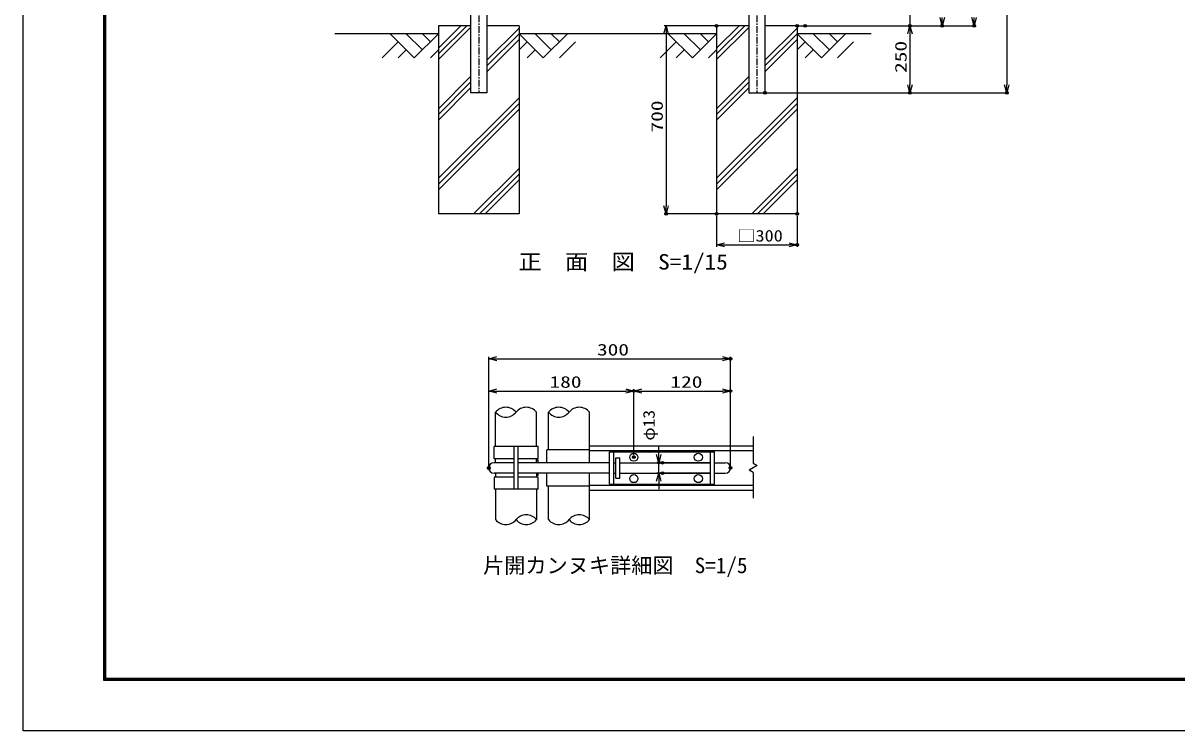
# Model space of a CAD drawing. Units: millimetres, scale not verified, with parts at other scales. Extents: x -4455 to 4455, y -3150 to 3150.
# Drawn here: x -4455 to -160, y -3150 to -516 of the extents above; entities that cross this region are included whole.
import ezdxf
from ezdxf.enums import TextEntityAlignment as Align

# ---------------------------------------------------------------- set-up
doc = ezdxf.new("R2010")
doc.units = ezdxf.units.MM
doc.header["$LTSCALE"] = 20
doc.header["$PDMODE"] = 32
doc.header["$PDSIZE"] = 10
doc.linetypes.add('USER1', pattern=[2, 1.25, -0.25, 0.25, -0.25])
for name, color, linetype, lineweight in [('0-0_1', 7, 'Continuous', 25), ('0-1_0', 7, 'Continuous', 25), ('0-4_EXTCNT-LMEC0', 1, 'Continuous', 25)]:
    doc.layers.add(name, color=color, linetype=linetype, lineweight=lineweight)
doc.layers.add('0-2_DEFPOINTS', color=7, linetype='Continuous')
doc.styles.add('ＭＳ ゴシック', font='')
doc.styles.get('ＭＳ ゴシック').set_extended_font_data('MS Gothic')

# ---------------------------------------------------------------- blocks, each defined once
blk = doc.blocks.new('_Open30')
at = {"layer": '0-1_0', "color": 1}
blk.add_line((0, 0), (-20, 0), dxfattribs=at)
blk.add_lwpolyline([(-20, 5.36), (0, 0), (-20, -5.36)], dxfattribs=at)

msp = doc.modelspace()

# ---------------------------------------------------------------- linework, layer by layer
at = {"layer": '0-0_1', "color": 3, "linetype": 'USER1'}
for p, q in [((-2758.85, 1112.32), (-2758.85, -776.15)), ((-1723.85, 1112.32), (-1723.85, -773.8))]:
    msp.add_line(p, q, dxfattribs=at)
at = {"layer": '0-0_1'}
for p, q in [((-2728.6, -118.15), (-2728.6, -776.15)), ((-1754.1, -370.4), (-1754.1, -776.15)), ((-2789.1, -478.15), (-2789.1, -776.15)), ((-1693.6, -478.15), (-1693.6, -776.15)), ((-2908.85, -556.15), (-3294.06, -556.15)), ((-2908.85, -526.15), (-2908.85, -1226.15)), ((-2789.1, -526.15), (-2908.85, -526.15)), ((-2608.85, -526.15), (-2728.6, -526.15)), ((-2608.85, -526.15), (-2608.85, -1226.15)), ((-1873.85, -556.15), (-2608.85, -556.15)), ((-1873.85, -526.15), (-1873.85, -1226.15)), ((-1754.1, -526.15), (-1873.85, -526.15)), ((-1573.85, -526.15), (-1693.6, -526.15)), ((-1573.85, -526.15), (-1573.85, -1226.15)), ((-1298.85, -556.15), (-1573.85, -556.15)), ((-2728.6, -776.15), (-2789.1, -776.15)), ((-1754.1, -776.15), (-1693.6, -776.15)), ((-2608.85, -1226.15), (-2908.85, -1226.15)), ((-1573.85, -1226.15), (-1873.85, -1226.15)), ((-2696.23, -2092.04), (-2696.23, -1964.23)), ((-2543.83, -2092.04), (-2543.83, -1964.23)), ((-2499.13, -2104.04), (-2499.13, -1964.23)), ((-2346.73, -2152.04), (-2346.73, -1964.23)), ((-2537.83, -2092.04), (-2702.23, -2092.04)), ((-2702.23, -2137.04), (-2702.23, -2092.04)), ((-2627.53, -2251.04), (-2627.53, -2092.04)), ((-2612.53, -2251.04), (-2612.53, -2092.04)), ((-2537.83, -2137.04), (-2537.83, -2092.04)), ((-2346.73, -2104.04), (-2505.13, -2104.04)), ((-2505.13, -2152.04), (-2505.13, -2104.04)), ((-2346.73, -2089.04), (-1737.61, -2089.04)), ((-2627.53, -2137.04), (-2702.23, -2137.04)), ((-2696.23, -2152.04), (-2696.23, -2137.04)), ((-2537.83, -2137.04), (-2612.53, -2137.04)), ((-2543.83, -2152.04), (-2543.83, -2137.04)), ((-2537.83, -2143.04), (-2543.83, -2143.04)), ((-2537.83, -2152.04), (-2537.83, -2143.04)), ((-2346.73, -2107.04), (-1737.61, -2107.04)), ((-2271.73, -2111.54), (-1881.73, -2111.54)), ((-2271.73, -2231.54), (-2271.73, -2111.54)), ((-2256.73, -2231.54), (-2256.73, -2111.54)), ((-2249.23, -2134.04), (-2234.23, -2134.04)), ((-2249.23, -2209.04), (-2249.23, -2134.04)), ((-2234.23, -2209.04), (-2234.23, -2134.04)), ((-1896.73, -2231.54), (-1896.73, -2111.54)), ((-1881.73, -2231.54), (-1881.73, -2111.54)), ((-2627.53, -2152.04), (-2702.23, -2152.04)), ((-2271.73, -2152.04), (-2612.53, -2152.04)), ((-2256.73, -2152.04), (-2249.23, -2152.04)), ((-2234.23, -2152.04), (-1896.73, -2152.04)), ((-1896.73, -2152.04), (-2096.61, -2152.04)), ((-1881.73, -2152.04), (-1841.23, -2152.04)), ((-2627.53, -2191.04), (-2702.23, -2191.04)), ((-2702.23, -2206.04), (-2702.23, -2251.04)), ((-2627.53, -2206.04), (-2702.23, -2206.04)), ((-2696.23, -2191.04), (-2696.23, -2206.04)), ((-2271.73, -2191.04), (-2612.53, -2191.04)), ((-2537.83, -2206.04), (-2612.53, -2206.04)), ((-2543.83, -2191.04), (-2543.83, -2206.04)), ((-2537.83, -2200.04), (-2543.83, -2200.04)), ((-2537.83, -2200.04), (-2537.83, -2191.04)), ((-2537.83, -2251.04), (-2537.83, -2206.04)), ((-2505.13, -2239.04), (-2505.13, -2191.04)), ((-2346.73, -2363.86), (-2346.73, -2191.04)), ((-2271.73, -2231.54), (-1881.73, -2231.54)), ((-2256.73, -2191.04), (-2249.23, -2191.04)), ((-2249.23, -2209.04), (-2234.23, -2209.04)), ((-2234.23, -2191.04), (-1896.73, -2191.04)), ((-1896.73, -2191.04), (-2096.61, -2191.04)), ((-1881.73, -2191.04), (-1841.23, -2191.04)), ((-2537.83, -2251.04), (-2702.23, -2251.04)), ((-2696.23, -2251.04), (-2696.23, -2363.86)), ((-2543.83, -2251.04), (-2543.83, -2363.86)), ((-2346.73, -2239.04), (-2505.13, -2239.04)), ((-2499.13, -2363.86), (-2499.13, -2239.04)), ((-2346.73, -2236.04), (-1737.61, -2236.04)), ((-2346.73, -2254.04), (-1737.61, -2254.04))]:
    msp.add_line(p, q, dxfattribs=at)
at = {"layer": '0-0_1', "color": 4}
for p, q in [((-3088.85, -556.15), (-2998.85, -646.15)), ((-3028.85, -556.15), (-2968.85, -616.15)), ((-2908.85, -556.15), (-2998.85, -646.15)), ((-2968.85, -556.15), (-2938.85, -586.15)), ((-2608.85, -556.15), (-2518.85, -646.15)), ((-2548.85, -556.15), (-2488.85, -616.15)), ((-2428.85, -556.15), (-2518.85, -646.15)), ((-2488.85, -556.15), (-2458.85, -586.15)), ((-2053.85, -556.15), (-1963.85, -646.15)), ((-1993.85, -556.15), (-1933.85, -616.15)), ((-1873.85, -556.15), (-1963.85, -646.15)), ((-1933.85, -556.15), (-1903.85, -586.15)), ((-1573.85, -556.15), (-1483.85, -646.15)), ((-1513.85, -556.15), (-1453.85, -616.15)), ((-1393.85, -556.15), (-1483.85, -646.15)), ((-1453.85, -556.15), (-1423.85, -586.15)), ((-3058.85, -586.15), (-3118.85, -646.15)), ((-2578.85, -586.15), (-2608.85, -616.15)), ((-2398.85, -586.15), (-2458.85, -646.15)), ((-2023.85, -586.15), (-2083.85, -646.15)), ((-1543.85, -586.15), (-1573.85, -616.15)), ((-1363.85, -586.15), (-1423.85, -646.15)), ((-3028.85, -616.15), (-3058.85, -646.15)), ((-2908.85, -616.15), (-2938.85, -646.15)), ((-2548.85, -616.15), (-2578.85, -646.15)), ((-1993.85, -616.15), (-2023.85, -646.15)), ((-1873.85, -616.15), (-1903.85, -646.15)), ((-1513.85, -616.15), (-1543.85, -646.15))]:
    msp.add_line(p, q, dxfattribs=at)
at = {"layer": '0-0_1', "color": 2}
for p, q in [((-2825.06, -526.15), (-2908.85, -609.94)), ((-2908.85, -631.15), (-2803.85, -526.15)), ((-2789.1, -532.61), (-2908.85, -652.36)), ((-2608.85, -534.94), (-2728.6, -654.69)), ((-2728.6, -675.9), (-2608.85, -556.15)), ((-1790.06, -526.15), (-1873.85, -609.94)), ((-1873.85, -631.15), (-1768.85, -526.15)), ((-1754.1, -532.61), (-1873.85, -652.36)), ((-1573.85, -534.94), (-1693.6, -654.69)), ((-1693.6, -675.9), (-1573.85, -556.15)), ((-2608.85, -577.36), (-2728.6, -697.11)), ((-1573.85, -577.36), (-1693.6, -697.11)), ((-2789.1, -715.19), (-2908.85, -834.94)), ((-1754.1, -715.19), (-1873.85, -834.94)), ((-2908.85, -856.15), (-2789.1, -736.4)), ((-2789.1, -757.61), (-2908.85, -877.36)), ((-1873.85, -856.15), (-1754.1, -736.4)), ((-1754.1, -757.61), (-1873.85, -877.36)), ((-2608.85, -793.98), (-2908.85, -1093.98)), ((-2908.85, -1115.19), (-2608.85, -815.19)), ((-1573.85, -793.98), (-1873.85, -1093.98)), ((-1873.85, -1115.19), (-1573.85, -815.19)), ((-2608.85, -836.41), (-2908.85, -1136.41)), ((-1573.85, -836.41), (-1873.85, -1136.41)), ((-2608.85, -1056.98), (-2778.01, -1226.15)), ((-1573.85, -1056.98), (-1743.01, -1226.15)), ((-2756.8, -1226.15), (-2608.85, -1078.19)), ((-2608.85, -1099.41), (-2735.59, -1226.15)), ((-1721.8, -1226.15), (-1573.85, -1078.19)), ((-1573.85, -1099.41), (-1700.59, -1226.15)), ((-1737.61, -2054.21), (-1737.61, -2154.22)), ((-1722.61, -2162.88), (-1752.61, -2180.2)), ((-1737.61, -2188.86), (-1752.61, -2180.2)), ((-1737.61, -2154.22), (-1722.61, -2162.88)), ((-1737.61, -2188.86), (-1737.61, -2283.88))]:
    msp.add_line(p, q, dxfattribs=at)
at = {"layer": '0-0_1'}
for centre in [(-2181.73, -2131.79), (-1941.73, -2131.79), (-2181.73, -2211.29), (-1941.73, -2211.29)]:
    msp.add_circle(centre, 15, dxfattribs=at)
for centre, radius, start, end in [((-2658.13, -1994.77), 48.83, 38.71802, 141.28213), ((-2658.13, -1933.68), 48.83, 218.71787, 321.28198), ((-2581.93, -1994.77), 48.83, 38.71802, 141.28213), ((-2461.03, -1994.77), 48.83, 38.71802, 141.28213), ((-2461.03, -1933.68), 48.83, 218.71787, 321.28198), ((-2384.83, -1994.77), 48.83, 38.71802, 141.28213), ((-2702.23, -2171.54), 19.5, 90, 270), ((-1841.23, -2171.54), 19.5, 270, 90), ((-2581.93, -2394.41), 48.83, 38.71802, 141.28213), ((-2384.83, -2394.41), 48.83, 38.71802, 141.28213), ((-2658.13, -2333.32), 48.83, 218.71787, 321.28198), ((-2581.93, -2333.32), 48.83, 218.71787, 321.28198), ((-2461.03, -2333.32), 48.83, 218.71787, 321.28198), ((-2384.83, -2333.32), 48.83, 218.71787, 321.28198)]:
    msp.add_arc(centre, radius, start, end, dxfattribs=at)
at = {"layer": '0-1_0', "color": 1}
for p, q in [((-1881.35, -526.15), (-2069.15, -526.15)), ((-2061.65, -556.15), (-2061.65, -1196.15)), ((-1881.35, -1226.15), (-2069.15, -1226.15)), ((-1873.85, -1233.65), (-1873.85, -1348.9)), ((-1573.85, -1233.65), (-1573.85, -1348.9)), ((-1843.85, -1341.4), (-1603.85, -1341.4)), ((-2721.67, -2165.53), (-2721.67, -1757.88)), ((-1821.73, -2164.04), (-1821.73, -1757.88)), ((-2691.67, -1765.38), (-1851.73, -1765.38)), ((-2721.73, -2164.04), (-2721.73, -1877.88)), ((-2691.73, -1885.38), (-2211.73, -1885.38)), ((-2181.73, -2124.29), (-2181.73, -1877.88)), ((-2181.73, -2124.29), (-2181.73, -1877.88)), ((-2151.73, -1885.38), (-1851.73, -1885.38)), ((-1821.73, -2164.04), (-1821.73, -1877.88)), ((-2089.11, -2122.04), (-2089.11, -2092.04)), ((-2082.46, -2152.04), (-2096.61, -2152.04)), ((-2089.11, -2191.04), (-2089.11, -2152.04)), ((-2082.46, -2191.04), (-2096.61, -2191.04)), ((-2089.11, -2221.04), (-2089.11, -2251.04))]:
    msp.add_line(p, q, dxfattribs=at)
at = {"layer": '0-1_0', "color": 3}
msp.add_lwpolyline([(-4455, 3150), (4455, 3150), (4455, -3150), (-4455, -3150)], close=True, dxfattribs=at)
at = {"layer": '0-1_0'}
for points in [[(-4155, 2962.5), (4155, 2962.5), (4155, -2962.5), (-4155, -2962.5)], [(-4153.13, 2960.62), (4153.12, 2960.62), (4153.12, -2960.63), (-4153.13, -2960.63)], [(-4151.25, 2958.75), (4151.25, 2958.75), (4151.25, -2958.75), (-4151.25, -2958.75)], [(-4149.38, 2956.87), (4149.37, 2956.87), (4149.37, -2956.88), (-4149.38, -2956.88)], [(-4147.5, 2955), (4147.5, 2955), (4147.5, -2955), (-4147.5, -2955)]]:
    msp.add_lwpolyline(points, close=True, dxfattribs=at)
at = {"layer": '0-2_DEFPOINTS'}
for p in [(-1873.85, -526.15), (-1573.85, -526.15), (-1543.85, -526.15), (-1154, -526.15), (-1034, -526.15), (-915.35, -526.15), (-1693.6, -776.15), (-1154.35, -776.15), (-794, -776.15), (-2061.65, -1226.15), (-1873.85, -1226.15), (-1573.85, -1226.15), (-1573.85, -1341.4), (-1821.73, -1765.38), (-2181.73, -1885.38), (-1821.73, -1885.38), (-2181.73, -2131.79), (-2089.11, -2152.04), (-2074.96, -2152.04), (-2721.73, -2171.54), (-2721.67, -2173.03), (-2074.96, -2191.04), (-1821.73, -2171.54)]:
    msp.add_point(p, dxfattribs=at)
at = {"layer": '0-4_EXTCNT-LMEC0'}
for p, q in [((-794, 1043.85), (-794, -746.15)), ((-1154, -486.15), (-1154, -526.15)), ((-1566.35, -526.15), (-907.85, -526.15)), ((-1566.35, -526.15), (-1146.85, -526.15)), ((-1566.35, -526.15), (-1146.5, -526.15)), ((-1536.35, -526.15), (-1026.5, -526.15)), ((-1154.35, -556.15), (-1154.35, -746.15)), ((-1154, -556.15), (-1154, -586.15)), ((-1686.1, -776.15), (-786.5, -776.15)), ((-1686.1, -776.15), (-1146.85, -776.15))]:
    msp.add_line(p, q, dxfattribs=at)

# ---------------------------------------------------------------- block references
at = {"layer": '0-1_0', "xscale": 1.5, "yscale": 1.5}
for p, rotation in [((-2061.65, -526.15), 90), ((-2061.65, -1226.15), 270), ((-1873.85, -1341.4), 180), ((-2721.67, -1765.38), 180), ((-2721.73, -1885.38), 180), ((-2181.73, -1885.38), 180), ((-2089.11, -2152.04), 270), ((-2089.11, -2191.04), 90)]:
    msp.add_blockref('_Open30', p, dxfattribs=dict(at, rotation=rotation))
for p in [(-1573.85, -1341.4), (-1821.73, -1765.38), (-2181.73, -1885.38), (-1821.73, -1885.38)]:
    msp.add_blockref('_Open30', p, dxfattribs=at)
at = {"layer": '0-4_EXTCNT-LMEC0', "xscale": 1.5, "yscale": 1.5}
for p, rotation in [((-1034, -526.15), 270), ((-915.35, -526.15), 270), ((-1154.35, -526.15), 90), ((-1154, -526.15), 90), ((-1154.35, -776.15), 270), ((-794, -776.15), 270)]:
    msp.add_blockref('_Open30', p, dxfattribs=dict(at, rotation=rotation))

# ---------------------------------------------------------------- texts
at = {"layer": '0-0_1', "style": 'ＭＳ ゴシック', "width": 1.1}
msp.add_text('正\u3000面\u3000図  S=1/15', height=57.77, dxfattribs=at).set_placement((-2611.21, -1450.87), align=Align.BOTTOM_LEFT)
at = {"layer": '0-0_1', "style": 'ＭＳ ゴシック'}
msp.add_text('片開カンヌキ詳細図  S=1/5', height=57.77, dxfattribs=at).set_placement((-2742.97, -2580.39), align=Align.BOTTOM_LEFT)
at = {"layer": '0-1_0', "color": 3, "style": 'ＭＳ ゴシック'}
for s, width, p in [('700', 1.35, (-2060.83, -923.4)), ('φ13', 1.1, (-2091.05, -2069.71))]:
    msp.add_text(s, height=43.26, rotation=90, dxfattribs=dict(at, width=width)).set_placement(p, align=Align.BOTTOM_LEFT)
for s, width, p in [('□300', 1.15, (-1796.75, -1342.23)), ('300', 1.35, (-2318.95, -1766.21)), ('180', 1.35, (-2495.6, -1886.21)), ('120', 1.35, (-2045.6, -1886.21))]:
    msp.add_text(s, height=43.26, dxfattribs=dict(at, width=width)).set_placement(p, align=Align.BOTTOM_LEFT)
at = {"layer": '0-4_EXTCNT-LMEC0', "color": 3, "style": 'ＭＳ ゴシック', "width": 1.35}
msp.add_text('250', height=43.26, rotation=90, dxfattribs=at).set_placement((-1153.52, -701.77), align=Align.BOTTOM_LEFT)

doc.saveas('drawing.dxf')
